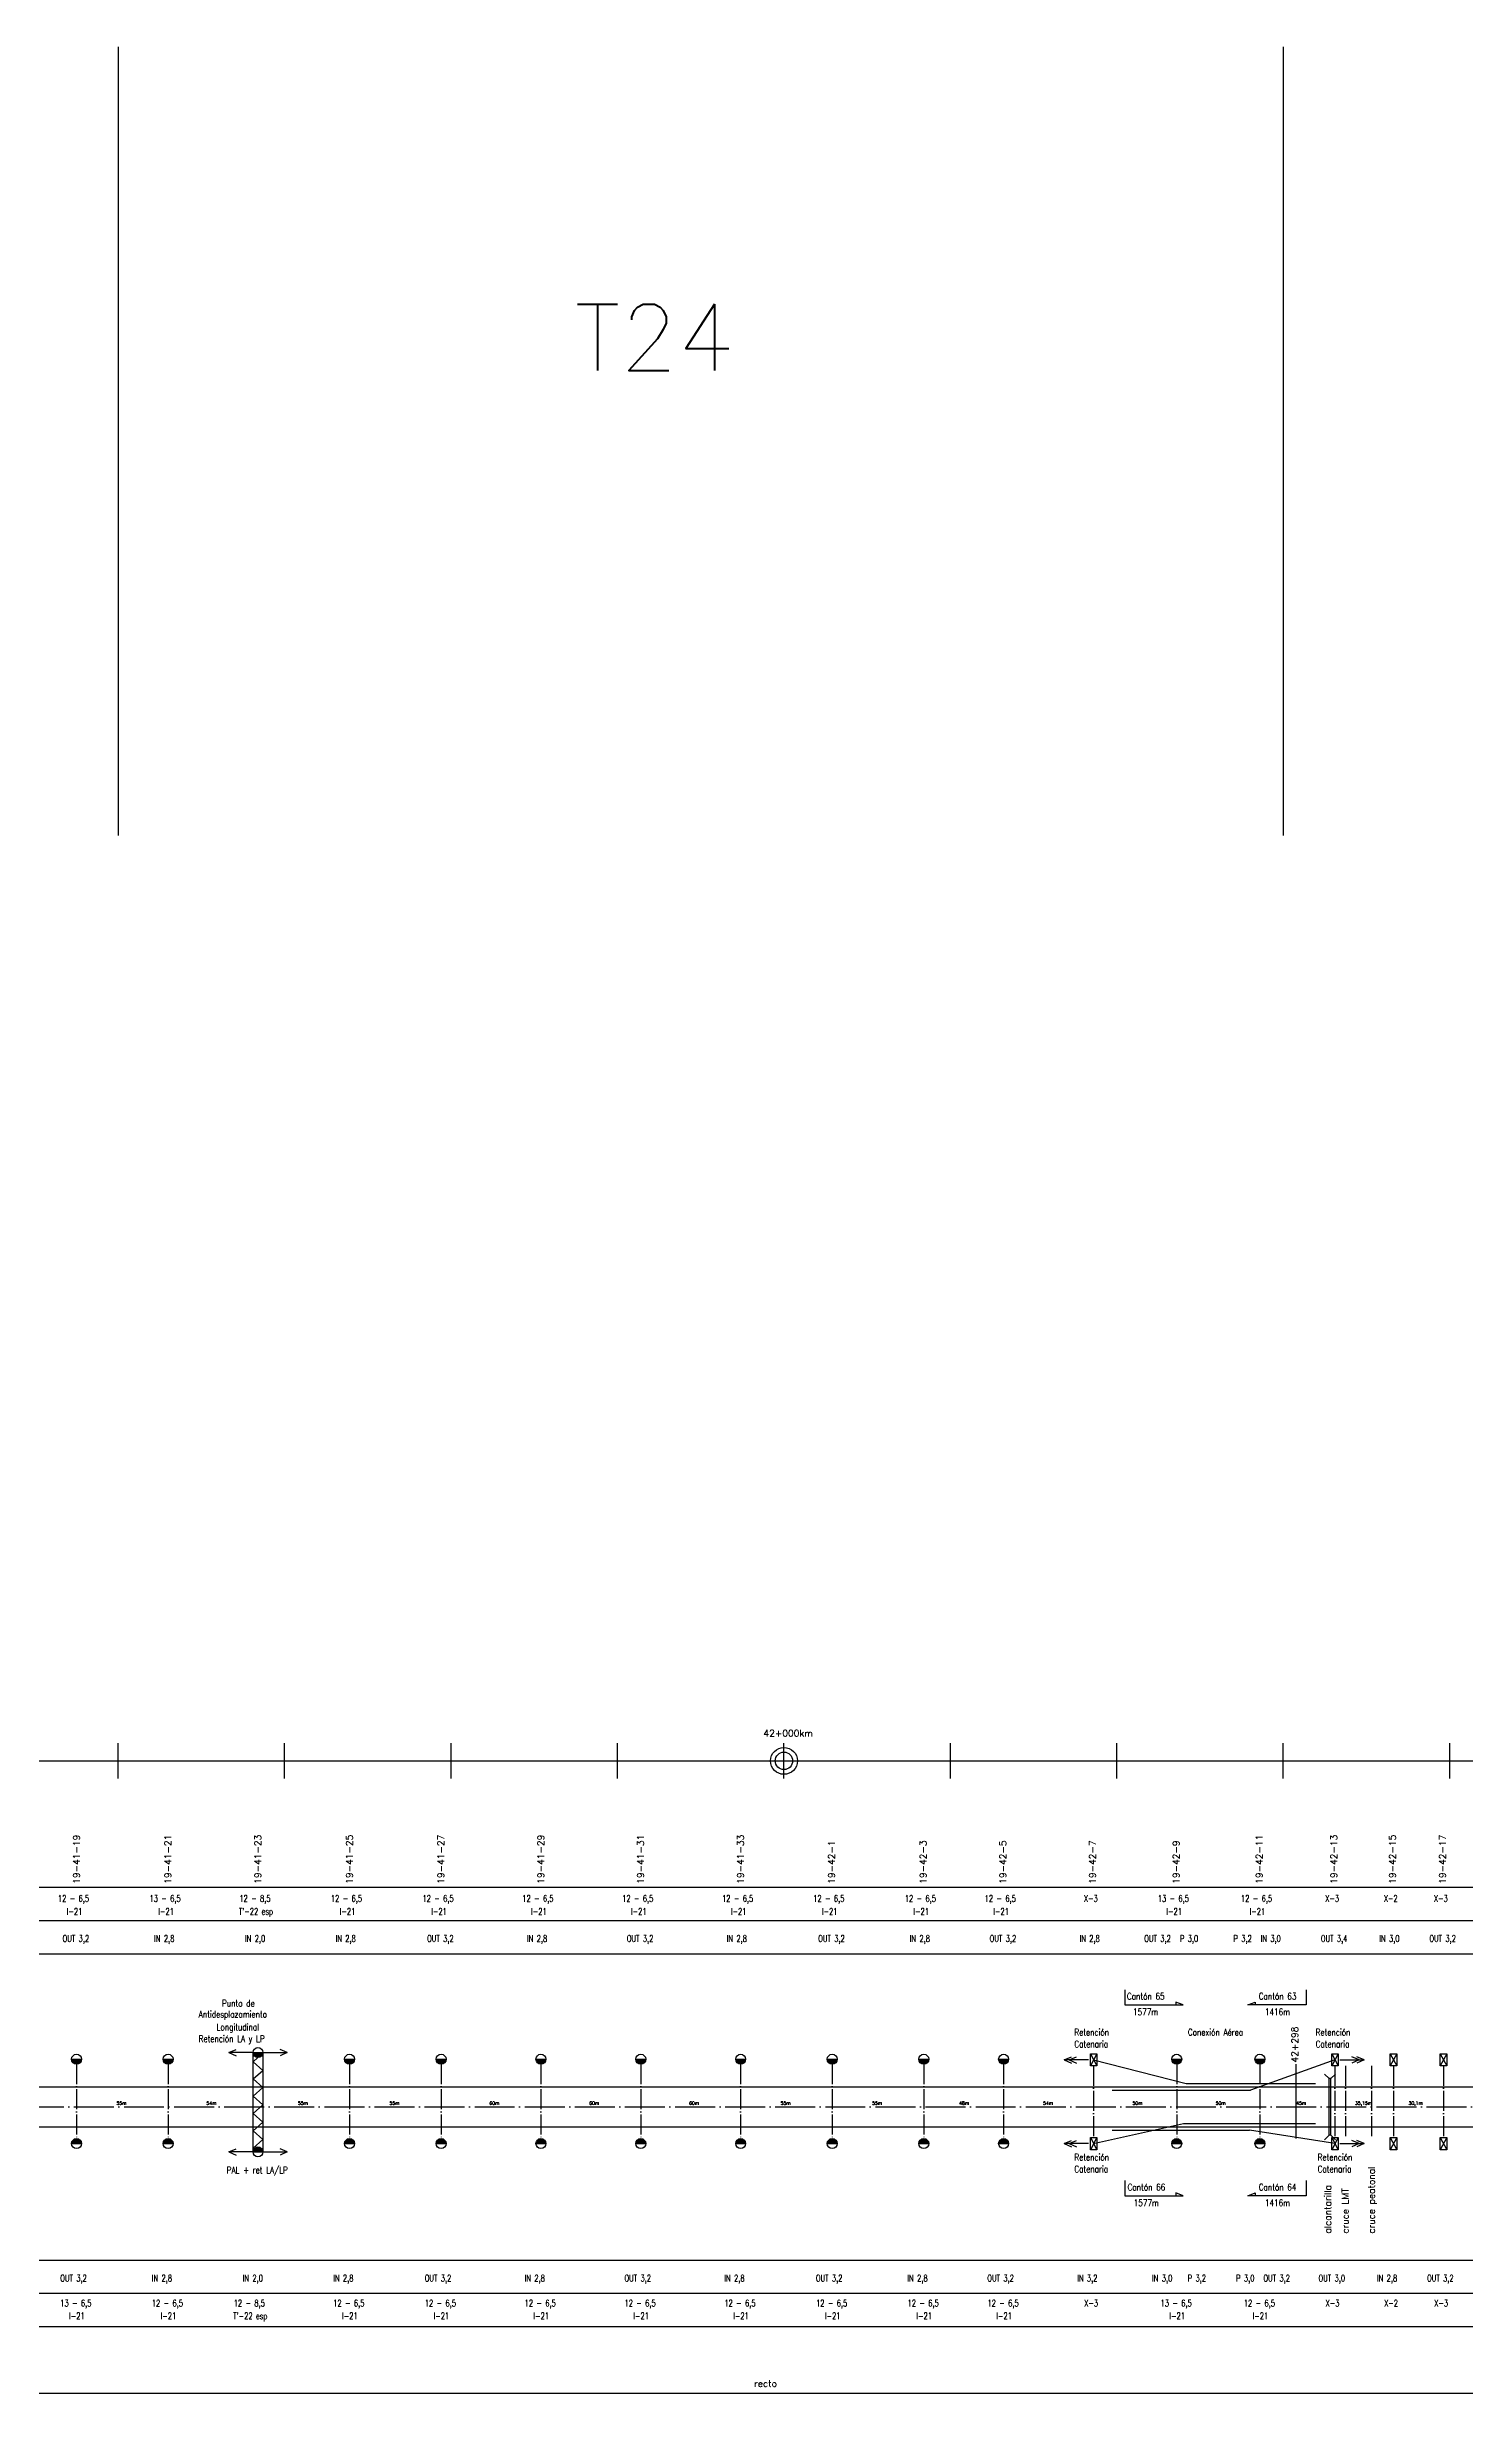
# Model space of a CAD drawing. Header units: millimetres. Extents: x 63 to 27368, y 135 to 1565.
# Drawn here: x 16125 to 16977, y 155 to 1565 of the extents above; entities that cross this region are included whole.
import ezdxf

# ---------------------------------------------------------------- set-up
doc = ezdxf.new("R2010")
doc.units = ezdxf.units.MM
doc.linetypes.add('ACAD_ISO04W100', pattern=[30, 24, -3, 0, -3])
for name, color, linetype in [('catenaria via ascendente', 7, 'Continuous'), ('Eje de entrevías', 1, 'Continuous'), ('longitud vano', 7, 'Continuous'), ('Nº de poste', 6, 'Continuous'), ('progresivas', 4, 'Continuous'), ('TEXTOS', 3, 'Continuous')]:
    doc.layers.add(name, color=color, linetype=linetype)
doc.styles.get("Standard").update_dxf_attribs({"font": 'romans.shx'})
doc.styles.add('STYLE1', font='romans.shx')
doc.linetypes.add('GAS_LINE', pattern='A,12.7,-5.08,["GAS",Standard,S=2.54,R=0,X=-2.54,Y=-1.27],-6.35', length=24.13)

msp = doc.modelspace()

# ---------------------------------------------------------------- hatches: boundary and pattern name
for points in [[(16146.2, 355.7), (16140.2, 355.7, 1)], [(16201.2, 355.7), (16195.2, 355.7, 1)], [(16255.2, 359.7), (16249.2, 359.7, 1)], [(16310.2, 355.7), (16304.2, 355.7, 1)], [(16365.2, 355.7), (16359.2, 355.7, 1)], [(16425.2, 355.7), (16419.2, 355.7, 1)], [(16485.2, 355.7), (16479.2, 355.7, 1)], [(16545.2, 355.7), (16539.2, 355.7, 1)], [(16600.2, 355.7), (16594.2, 355.7, 1)], [(16655.2, 355.7), (16649.2, 355.7, 1)], [(16703.2, 355.7), (16697.2, 355.7, 1)], [(16807.2, 355.7), (16801.2, 355.7, 1)], [(16857.2, 355.7), (16851.2, 355.7, 1)], [(16146.2, 305), (16140.2, 305, -1)], [(16201.2, 305), (16195.2, 305, -1)], [(16255.2, 300), (16249.2, 300, -1)], [(16310.2, 305), (16304.2, 305, -1)], [(16365.2, 305), (16359.2, 305, -1)], [(16425.2, 305), (16419.2, 305, -1)], [(16485.2, 305), (16479.2, 305, -1)], [(16545.2, 305), (16539.2, 305, -1)], [(16600.2, 305), (16594.2, 305, -1)], [(16655.2, 305), (16649.2, 305, -1)], [(16703.2, 305), (16697.2, 305, -1)], [(16807.2, 305), (16801.2, 305, -1)], [(16857.2, 305), (16851.2, 305, -1)]]:
    msp.add_hatch(color=256).paths.add_polyline_path(points)

# ---------------------------------------------------------------- linework, layer by layer
for p, q in [((16168.2, 1565.1), (16168.2, 1091.2)), ((16868.2, 1565.1), (16868.2, 1091.2)), ((16168.2, 524.4), (16168.2, 545.6)), ((16268.2, 524.4), (16268.2, 545.6)), ((16368.2, 524.4), (16368.2, 545.6)), ((16468.2, 524.4), (16468.2, 545.6)), ((16568.2, 524.4), (16568.2, 545.6)), ((16668.2, 524.4), (16668.2, 545.6)), ((16768.2, 524.4), (16768.2, 545.6)), ((16868.2, 524.4), (16868.2, 545.6)), ((16968.2, 524.4), (16968.2, 545.6)), ((68.2, 535), (27368.2, 535)), ((68.2, 459), (27368.2, 459)), ((68.2, 439), (27368.2, 439)), ((68.2, 419), (27368.2, 419)), ((16773.1, 397.4), (16773.1, 388.3)), ((16881.9, 397.4), (16881.9, 388.3)), ((16773.1, 388.3), (16808.1, 388.3)), ((16808.1, 388.3), (16803.6, 390)), ((16803.6, 390), (16803.6, 388.3)), ((16846.9, 388.3), (16851.4, 390)), ((16881.9, 388.3), (16846.9, 388.3)), ((16851.4, 390), (16851.4, 388.3)), ((16140.2, 355.7), (16146.2, 355.7)), ((16195.2, 355.7), (16201.2, 355.7)), ((16234.6, 359.7), (16239, 361.6)), ((16249.2, 359.7), (16234.6, 359.7)), ((16234.6, 359.7), (16239, 357.8)), ((16249.2, 359.7), (16255.2, 359.7)), ((16249.2, 300), (16249.2, 359.7)), ((16249.2, 354.1), (16252.2, 356.7)), ((16249.2, 354.1), (16255.2, 348.9)), ((16255.2, 359.7), (16255.2, 300)), ((16255.2, 359.7), (16269.8, 359.7)), ((16255.2, 359.3), (16255.2, 359.3)), ((16269.8, 359.7), (16265.5, 361.6)), ((16269.8, 359.7), (16265.5, 357.8)), ((16304.2, 355.7), (16310.2, 355.7)), ((16359.2, 355.7), (16365.2, 355.7)), ((16419.2, 355.7), (16425.2, 355.7)), ((16479.2, 355.7), (16485.2, 355.7)), ((16539.2, 355.7), (16545.2, 355.7)), ((16594.2, 355.7), (16600.2, 355.7)), ((16649.2, 355.7), (16655.2, 355.7)), ((16697.2, 355.7), (16703.2, 355.7)), ((16736.6, 355.3), (16741, 357.2)), ((16751.2, 355.3), (16736.6, 355.3)), ((16736.6, 355.3), (16741, 353.4)), ((16739.6, 355.3), (16744, 357.2)), ((16739.6, 355.3), (16744, 353.4)), ((16752.3, 359), (16756.2, 351.7)), ((16756.2, 359), (16752.3, 351.7)), ((16801.2, 355.7), (16807.2, 355.7)), ((16851.2, 355.7), (16857.2, 355.7)), ((16897.3, 359), (16901.2, 351.7)), ((16901.2, 359), (16897.3, 351.7)), ((16902.2, 355.3), (16916.8, 355.3)), ((16913.8, 355.3), (16909.5, 357.2)), ((16913.8, 355.3), (16909.5, 353.4)), ((16916.8, 355.3), (16912.5, 357.2)), ((16916.8, 355.3), (16912.5, 353.4)), ((16932.4, 359), (16936.4, 351.7)), ((16936.4, 359), (16932.4, 351.7)), ((16962.5, 359), (16966.5, 351.7)), ((16966.5, 359), (16962.5, 351.7)), ((16249.2, 343.8), (16255.2, 348.9)), ((16249.2, 343.8), (16255.2, 338.6)), ((16249.2, 333.4), (16255.2, 338.6)), ((16895.7, 344), (16893, 346.8)), ((16895.7, 310), (16895.7, 344)), ((16896.7, 344), (16895.7, 344)), ((16896.7, 344), (16899.5, 346.8)), ((16896.7, 310), (16896.7, 344)), ((16249.2, 333.4), (16255.2, 328.2)), ((16249.2, 323), (16255.2, 328.2)), ((16249.2, 323), (16255.2, 317.8)), ((16249.2, 312.7), (16255.2, 317.8)), ((16249.2, 312.7), (16255.2, 307.5)), ((16140.2, 305), (16146.2, 305)), ((16195.2, 305), (16201.2, 305)), ((16234.6, 300), (16239, 301.9)), ((16249.2, 300), (16234.6, 300)), ((16234.6, 300), (16239, 298)), ((16249.2, 302.3), (16255.2, 307.5)), ((16249.2, 302.3), (16249.8, 301.8)), ((16249.2, 300), (16255.2, 300)), ((16255.2, 300), (16269.8, 300)), ((16269.8, 300), (16265.5, 301.9)), ((16269.8, 300), (16265.5, 298)), ((16304.2, 305), (16310.2, 305)), ((16359.2, 305), (16365.2, 305)), ((16419.2, 305), (16425.2, 305)), ((16479.2, 305), (16485.2, 305)), ((16539.2, 305), (16545.2, 305)), ((16594.2, 305), (16600.2, 305)), ((16649.2, 305), (16655.2, 305)), ((16697.2, 305), (16703.2, 305)), ((16736.6, 305), (16741, 306.9)), ((16751.2, 305), (16736.6, 305)), ((16736.6, 305), (16741, 303.1)), ((16739.6, 305), (16744, 306.9)), ((16739.6, 305), (16744, 303.1)), ((16752.3, 308.6), (16756.2, 301.3)), ((16756.2, 308.6), (16752.3, 301.3)), ((16801.2, 305), (16807.2, 305)), ((16851.2, 305), (16857.2, 305)), ((16895.7, 310), (16893, 307.3)), ((16896.7, 310), (16895.7, 310)), ((16896.7, 310), (16899.5, 307.3)), ((16897.3, 308.6), (16901.2, 301.3)), ((16901.2, 308.6), (16897.3, 301.3)), ((16902.2, 305), (16916.8, 305)), ((16913.8, 305), (16909.5, 306.9)), ((16913.8, 305), (16909.5, 303.1)), ((16916.8, 305), (16912.5, 306.9)), ((16916.8, 305), (16912.5, 303.1)), ((16932.4, 308.6), (16936.4, 301.3)), ((16936.4, 308.6), (16932.4, 301.3)), ((16962.5, 308.6), (16966.5, 301.3)), ((16966.5, 308.6), (16962.5, 301.3)), ((16773.1, 282.7), (16773.1, 273.6)), ((16881.9, 282.7), (16881.9, 273.6)), ((16773.1, 273.6), (16808.1, 273.6)), ((16808.1, 273.6), (16803.6, 275.3)), ((16803.6, 275.3), (16803.6, 273.6)), ((16846.9, 273.6), (16851.4, 275.3)), ((16881.9, 273.6), (16846.9, 273.6)), ((16851.4, 275.3), (16851.4, 273.6)), ((68.2, 235), (27368.2, 235)), ((68.2, 215), (27368.2, 215)), ((68.2, 195), (27368.2, 195)), ((12948.8, 155), (20944.3, 155))]:
    msp.add_line(p, q)
at = {"linetype": 'ACAD_ISO04W100', "ltscale": 0.5}
for p, q in [((16143.2, 352.7), (16143.2, 308)), ((16198.2, 352.7), (16198.2, 308)), ((16307.2, 352.7), (16307.2, 308)), ((16362.2, 352.7), (16362.2, 308)), ((16422.2, 352.7), (16422.2, 308)), ((16482.2, 352.7), (16482.2, 308)), ((16542.2, 352.7), (16542.2, 308)), ((16597.2, 352.7), (16597.2, 308)), ((16652.2, 352.7), (16652.2, 308)), ((16700.2, 352.7), (16700.2, 308)), ((16804.2, 352.7), (16804.2, 308)), ((16854.2, 352.7), (16854.2, 308)), ((16754.2, 351.7), (16754.2, 308.6)), ((16899.2, 351.7), (16899.2, 308.6)), ((16905.7, 351.7), (16905.7, 308.6)), ((16921.2, 351.7), (16921.2, 308.6)), ((16934.4, 351.7), (16934.4, 308.6)), ((16964.5, 351.7), (16964.5, 308.6))]:
    msp.add_line(p, q, dxfattribs=at)
at = {"color": 1, "linetype": 'GAS_LINE', "ltscale": 0.5}
msp.add_line((16875.7, 352.7), (16875.7, 308), dxfattribs=at)
for points in [[(16752.3, 359), (16756.2, 359), (16756.2, 351.7), (16752.3, 351.7)], [(16897.3, 359), (16901.2, 359), (16901.2, 351.7), (16897.3, 351.7)], [(16932.4, 359), (16936.4, 359), (16936.4, 351.7), (16932.4, 351.7)], [(16962.5, 359), (16966.5, 359), (16966.5, 351.7), (16962.5, 351.7)], [(16752.3, 308.6), (16756.2, 308.6), (16756.2, 301.3), (16752.3, 301.3)], [(16897.3, 308.6), (16901.2, 308.6), (16901.2, 301.3), (16897.3, 301.3)], [(16932.4, 308.6), (16936.4, 308.6), (16936.4, 301.3), (16932.4, 301.3)], [(16962.5, 308.6), (16966.5, 308.6), (16966.5, 301.3), (16962.5, 301.3)]]:
    msp.add_lwpolyline(points, close=True)
for centre, radius in [((16568.2, 535), 8.09), ((16568.2, 535), 5.24), ((16143.2, 355.7), 3), ((16198.2, 355.7), 3), ((16252.2, 359.7), 3), ((16307.2, 355.7), 3), ((16362.2, 355.7), 3), ((16422.2, 355.7), 3), ((16482.2, 355.7), 3), ((16542.2, 355.7), 3), ((16597.2, 355.7), 3), ((16652.2, 355.7), 3), ((16700.2, 355.7), 3), ((16804.2, 355.7), 3), ((16854.2, 355.7), 3), ((16896.2, 327), 0.5), ((16143.2, 305), 3), ((16198.2, 305), 3), ((16252.2, 300), 3), ((16307.2, 305), 3), ((16362.2, 305), 3), ((16422.2, 305), 3), ((16482.2, 305), 3), ((16542.2, 305), 3), ((16597.2, 305), 3), ((16652.2, 305), 3), ((16700.2, 305), 3), ((16804.2, 305), 3), ((16854.2, 305), 3)]:
    msp.add_circle(centre, radius)
at = {"layer": 'catenaria via ascendente', "color": 6}
for p, q in [((16754.2, 355.3), (16809.8, 341)), ((16899.2, 355.3), (16848.5, 337)), ((16809.8, 341), (16887.5, 341)), ((16765.4, 337), (16848.5, 337)), ((16754.2, 305), (16808.2, 317)), ((16765.4, 313), (16848, 313)), ((16808.2, 317), (16887.5, 317)), ((16899.2, 305), (16848, 313))]:
    msp.add_line(p, q, dxfattribs=at)
at = {"layer": 'catenaria via ascendente'}
for p, q in [((68.2, 339), (26678.8, 339)), ((68.2, 315), (26678.8, 315))]:
    msp.add_line(p, q, dxfattribs=at)
at = {"layer": 'Eje de entrevías', "linetype": 'ACAD_ISO04W100'}
msp.add_line((68.2, 327), (27368.2, 327), dxfattribs=at)

# ---------------------------------------------------------------- texts
at = {"color": 3, "linetype": 'Continuous', "style": 'STYLE1'}
msp.add_text('T24', height=40, dxfattribs=at).set_placement((16442.5, 1370.5))
at = {"linetype": 'Continuous', "style": 'STYLE1', "width": 0.8}
for s, p in [('Cantón 65', (16774.3, 391.5)), ('Cantón 63', (16853.5, 391.5)), ('Antidesplazamiento', (16216.6, 380.7)), ('Punto de', (16230.6, 387.3)), ('1577m', (16778, 382.1)), ('1416m', (16857.2, 382.1)), ('Retención LA y LP', (16216.6, 366)), ('Longitudinal', (16227.3, 373)), ('Catenaria', (16742.7, 362.8)), ('Retención', (16742.7, 369.9)), ('Conexión Aérea', (16810.9, 369.9)), ('Catenaria', (16887.7, 362.8)), ('Retención', (16887.7, 369.9)), ('Retención', (16742.7, 294.8)), ('Retención', (16888.9, 294.8)), ('PAL + ret LA/LP', (16233.4, 287.1)), ('Catenaria', (16742.7, 287.7)), ('Catenaria', (16888.9, 287.7)), ('Cantón 66', (16774.7, 276.8)), ('1577m', (16778.4, 267.4)), ('Cantón 64', (16853.5, 276.8)), ('1416m', (16857.2, 267.4))]:
    msp.add_text(s, height=4, dxfattribs=at).set_placement(p)
at = {"layer": 'longitud vano', "linetype": 'Continuous', "style": 'STYLE1'}
for s, p in [('55m', (16167.2, 328.3)), ('54m', (16221.2, 328.3)), ('55m', (16276.2, 328.3)), ('55m', (16331.2, 328.3)), ('60m', (16391.2, 328.3)), ('60m', (16451.2, 328.3)), ('60m', (16511.2, 328.3)), ('55m', (16566.2, 328.3)), ('55m', (16621.2, 328.3)), ('48m', (16673.5, 328.3)), ('54m', (16723.9, 328.3)), ('50m', (16777.6, 328.3)), ('50m', (16827.6, 328.3)), ('45m', (16876, 328.3)), ('35,15m', (16911.3, 328.3)), ('30,1m', (16943.5, 328.3))]:
    msp.add_text(s, height=2, dxfattribs=at).set_placement(p)
at = {"layer": 'Nº de poste', "linetype": 'Continuous', "style": 'STYLE1'}
for s, p in [('19-41-19', (16145.1, 461.1)), ('19-41-21', (16200.1, 461.1)), ('19-41-23', (16254.1, 461.1)), ('19-41-25', (16309.1, 461.1)), ('19-41-27', (16364.1, 461.1)), ('19-41-29', (16424.1, 461.1)), ('19-41-31', (16484.1, 461.1)), ('19-41-33', (16544.1, 461.1)), ('19-42-1', (16598.8, 461.1)), ('19-42-3', (16653.8, 461.1)), ('19-42-5', (16701.8, 461.1)), ('19-42-7', (16755.6, 461.1)), ('19-42-9', (16805.8, 461.1)), ('19-42-11', (16855.8, 461.1)), ('19-42-13', (16900.6, 461.1)), ('19-42-15', (16935.8, 461.1)), ('19-42-17', (16965.9, 461.1))]:
    msp.add_text(s, height=4, rotation=90, dxfattribs=at).set_placement(p)
at = {"layer": 'progresivas', "linetype": 'Continuous', "style": 'STYLE1'}
msp.add_text('42+000km', height=4, dxfattribs=at).set_placement((16555.9, 549.6))
msp.add_text('42+298', height=4, rotation=90, dxfattribs=at).set_placement((16877.1, 353.7))
at = {"layer": 'TEXTOS', "linetype": 'Continuous', "style": 'STYLE1', "width": 0.7}
for s, p in [('12 - 6,5', (16132, 450.3)), ('13 - 6,5', (16187, 450.3)), ('12 - 8,5', (16241, 450.3)), ('12 - 6,5', (16296, 450.3)), ('12 - 6,5', (16351, 450.3)), ('12 - 6,5', (16411, 450.3)), ('12 - 6,5', (16471, 450.3)), ('12 - 6,5', (16531, 450.3)), ('12 - 6,5', (16585.8, 450.3)), ('12 - 6,5', (16640.8, 450.3)), ('12 - 6,5', (16688.8, 450.3)), ('X-3', (16748.4, 450.3)), ('13 - 6,5', (16792.8, 450.3)), ('12 - 6,5', (16842.8, 450.3)), ('X-3', (16893.4, 450.3)), ('X-2', (16928.6, 450.3)), ('X-3', (16958.7, 450.3)), ('I-21', (16137.3, 442.5)), ('I-21', (16192.3, 442.5)), ("T'-22 esp", (16240.7, 442.5)), ('I-21', (16301.3, 442.5)), ('I-21', (16356.3, 442.5)), ('I-21', (16416.3, 442.5)), ('I-21', (16476.3, 442.5)), ('I-21', (16536.3, 442.5)), ('I-21', (16591, 442.5)), ('I-21', (16646, 442.5)), ('I-21', (16694, 442.5)), ('I-21', (16798, 442.5)), ('I-21', (16848, 442.5)), ('OUT 3,2', (16134.8, 426.2)), ('IN 2,8', (16189.8, 426.2)), ('IN 2,0', (16244.4, 426.2)), ('IN 2,8', (16298.8, 426.2)), ('OUT 3,2', (16353.8, 426.2)), ('IN 2,8', (16413.8, 426.2)), ('OUT 3,2', (16473.8, 426.2)), ('IN 2,8', (16533.8, 426.2)), ('OUT 3,2', (16588.8, 426.2)), ('IN 2,8', (16643.8, 426.2)), ('OUT 3,2', (16691.8, 426.2)), ('IN 2,8', (16745.8, 426.2)), ('OUT 3,2', (16784.7, 426.2)), ('P 3,0', (16806.1, 426.2)), ('P 3,2', (16838.3, 426.2)), ('IN 3,0', (16854.6, 426.2)), ('OUT 3,4', (16890.8, 426.2)), ('IN 3,0', (16925.9, 426.2)), ('OUT 3,2', (16956, 426.2)), ('OUT 3,2', (16133.4, 222.1)), ('IN 2,8', (16188.4, 222.1)), ('IN 2,0', (16243, 222.1)), ('IN 2,8', (16297.4, 222.1)), ('OUT 3,2', (16352.4, 222.1)), ('IN 2,8', (16412.4, 222.1)), ('OUT 3,2', (16472.4, 222.1)), ('IN 2,8', (16532.4, 222.1)), ('OUT 3,2', (16587.4, 222.1)), ('IN 2,8', (16642.4, 222.1)), ('OUT 3,2', (16690.4, 222.1)), ('IN 3,2', (16744.4, 222.1)), ('IN 3,0', (16789.4, 222.1)), ('P 3,2', (16810.8, 222.1)), ('P 3,0', (16839.9, 222.1)), ('OUT 3,2', (16856.3, 222.1)), ('OUT 3,0', (16889.4, 222.1)), ('IN 2,8', (16924.5, 222.1)), ('OUT 3,2', (16954.6, 222.1)), ('13 - 6,5', (16133.4, 207.1)), ('I-21', (16138.7, 199.4)), ('12 - 6,5', (16188.4, 207.1)), ('I-21', (16193.7, 199.4)), ("T'-22 esp", (16237.3, 199.4)), ('12 - 8,5', (16237.6, 207.1)), ('12 - 6,5', (16297.4, 207.1)), ('I-21', (16302.7, 199.4)), ('12 - 6,5', (16352.4, 207.1)), ('I-21', (16357.7, 199.4)), ('12 - 6,5', (16412.4, 207.1)), ('I-21', (16417.7, 199.4)), ('12 - 6,5', (16472.4, 207.1)), ('I-21', (16477.7, 199.4)), ('12 - 6,5', (16532.4, 207.1)), ('I-21', (16537.7, 199.4)), ('12 - 6,5', (16587.5, 207.1)), ('I-21', (16592.8, 199.4)), ('12 - 6,5', (16642.5, 207.1)), ('I-21', (16647.8, 199.4)), ('12 - 6,5', (16690.5, 207.1)), ('I-21', (16695.8, 199.4)), ('X-3', (16748.6, 207.1)), ('13 - 6,5', (16794.5, 207.1)), ('I-21', (16799.8, 199.4)), ('12 - 6,5', (16844.5, 207.1)), ('I-21', (16849.8, 199.4)), ('X-3', (16893.6, 207.1)), ('X-2', (16928.8, 207.1)), ('X-3', (16958.9, 207.1))]:
    msp.add_text(s, height=4, dxfattribs=at).set_placement(p)
at = {"layer": 'TEXTOS', "linetype": 'Continuous', "style": 'STYLE1'}
for s, p in [('cruce peatonal', (16923.2, 250.9)), ('alcantarilla', (16896.9, 250.9)), ('cruce LMT', (16907.5, 250.9))]:
    msp.add_text(s, height=4, rotation=90, dxfattribs=at).set_placement(p)
msp.add_text('recto', height=4, dxfattribs=at).set_placement((16550.3, 158.8))

doc.saveas('drawing.dxf')
